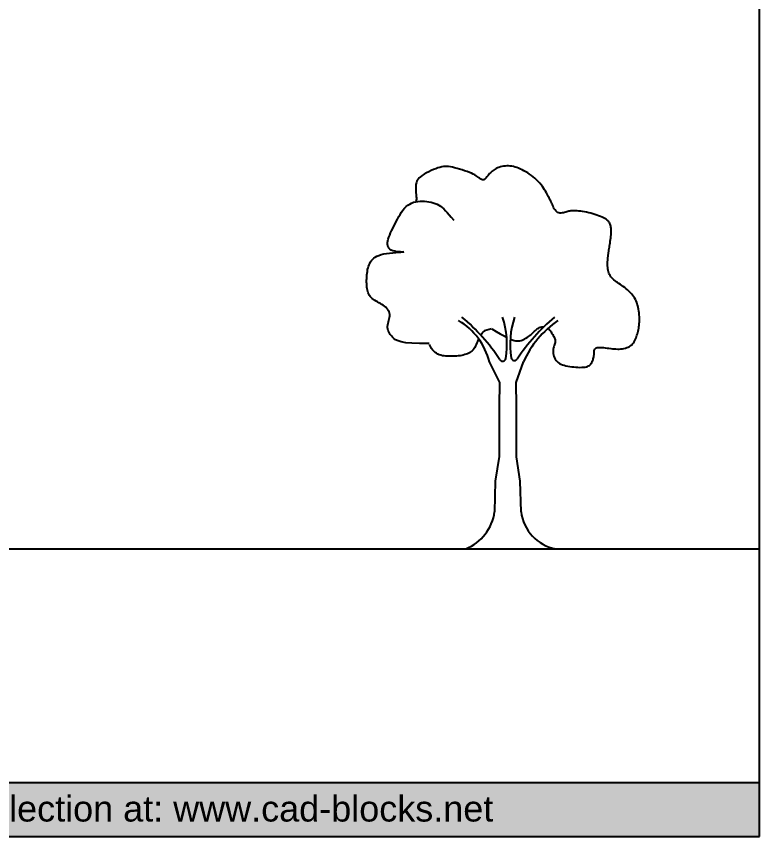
# Model space of a CAD drawing. Header units: millimetres. Extents: x 13268 to 164478, y 289082 to 363688.
# Drawn here: x 146764 to 164478, y 289082 to 308637 of the extents above; entities that cross this region are included whole.
import ezdxf

# ---------------------------------------------------------------- set-up
doc = ezdxf.new("R2010")
doc.units = ezdxf.units.MM
doc.layers.add('www.cad-blocks.net', color=7, linetype='Continuous')
doc.styles.get("Standard").update_dxf_attribs({"font": 'arial.ttf'})

# ---------------------------------------------------------------- blocks, each defined once
blk = doc.blocks.new('A$C26403896')
for p, q in [((985, 5781), (949, 5763)), ((1021, 5796), (985, 5781)), ((1056, 5810), (1021, 5796)), ((1089, 5822), (1056, 5810)), ((1120, 5831), (1089, 5822)), ((1147, 5838), (1120, 5831)), ((1174, 5842), (1147, 5838)), ((1199, 5844), (1174, 5842)), ((1225, 5844), (1199, 5844)), ((1251, 5842), (1225, 5844)), ((1280, 5838), (1251, 5842)), ((1311, 5832), (1280, 5838)), ((1345, 5824), (1311, 5832)), ((1382, 5814), (1345, 5824)), ((1421, 5804), (1382, 5814)), ((1460, 5792), (1421, 5804)), ((1498, 5780), (1460, 5792)), ((1535, 5767), (1498, 5780)), ((1570, 5754), (1535, 5767)), ((1918, 5772), (1904, 5760)), ((1932, 5783), (1918, 5772)), ((1947, 5794), (1932, 5783)), ((1964, 5804), (1947, 5794)), ((1982, 5814), (1964, 5804)), ((2001, 5822), (1982, 5814)), ((2022, 5830), (2001, 5822)), ((2044, 5837), (2022, 5830)), ((2067, 5842), (2044, 5837)), ((2090, 5847), (2067, 5842)), ((2115, 5850), (2090, 5847)), ((2140, 5852), (2115, 5850)), ((2166, 5852), (2140, 5852)), ((2192, 5850), (2166, 5852)), ((2217, 5847), (2192, 5850)), ((2243, 5842), (2217, 5847)), ((2269, 5835), (2243, 5842)), ((2295, 5827), (2269, 5835)), ((2322, 5817), (2295, 5827)), ((2349, 5806), (2322, 5817)), ((2376, 5793), (2349, 5806)), ((2404, 5779), (2376, 5793)), ((2432, 5763), (2404, 5779)), ((787, 5652), (775, 5635)), ((803, 5670), (787, 5652)), ((824, 5688), (803, 5670)), ((850, 5707), (824, 5688)), ((880, 5726), (850, 5707)), ((913, 5745), (880, 5726)), ((949, 5763), (913, 5745)), ((1601, 5741), (1570, 5754)), ((1629, 5728), (1601, 5741)), ((1652, 5716), (1629, 5728)), ((1672, 5704), (1652, 5716)), ((1688, 5693), (1672, 5704)), ((1703, 5683), (1688, 5693)), ((1715, 5673), (1703, 5683)), ((1726, 5664), (1715, 5673)), ((1736, 5657), (1726, 5664)), ((1745, 5651), (1736, 5657)), ((1753, 5645), (1745, 5651)), ((1762, 5642), (1753, 5645)), ((1770, 5639), (1762, 5642)), ((1793, 5643), (1785, 5640)), ((1801, 5648), (1793, 5643)), ((1810, 5654), (1801, 5648)), ((1818, 5663), (1810, 5654)), ((1827, 5673), (1818, 5663)), ((1837, 5684), (1827, 5673)), ((1847, 5696), (1837, 5684)), ((1857, 5709), (1847, 5696)), ((1868, 5722), (1857, 5709)), ((1879, 5735), (1868, 5722)), ((1891, 5748), (1879, 5735)), ((1904, 5760), (1891, 5748)), ((2461, 5745), (2432, 5763)), ((2489, 5727), (2461, 5745)), ((2518, 5707), (2489, 5727)), ((2546, 5686), (2518, 5707)), ((2572, 5664), (2546, 5686)), ((2598, 5640), (2572, 5664)), ((751, 5543), (750, 5530)), ((750, 5530), (750, 5516)), ((750, 5516), (750, 5503)), ((752, 5557), (751, 5543)), ((754, 5571), (752, 5557)), ((756, 5586), (754, 5571)), ((760, 5602), (756, 5586)), ((766, 5618), (760, 5602)), ((775, 5635), (766, 5618)), ((1777, 5639), (1770, 5639)), ((1785, 5640), (1777, 5639)), ((2622, 5616), (2598, 5640)), ((2645, 5591), (2622, 5616)), ((2666, 5566), (2645, 5591)), ((2685, 5540), (2666, 5566)), ((2703, 5515), (2685, 5540)), ((750, 5503), (750, 5489)), ((750, 5489), (751, 5474)), ((751, 5474), (752, 5458)), ((752, 5458), (754, 5440)), ((754, 5440), (756, 5421)), ((756, 5421), (758, 5402)), ((758, 5402), (759, 5382)), ((2719, 5489), (2703, 5515)), ((2734, 5465), (2719, 5489)), ((2747, 5442), (2734, 5465)), ((2760, 5420), (2747, 5442)), ((2771, 5400), (2760, 5420)), ((2781, 5381), (2771, 5400)), ((629, 5253), (658, 5271)), ((658, 5271), (688, 5285)), ((688, 5285), (719, 5297)), ((719, 5297), (752, 5305)), ((755, 5317), (749, 5308)), ((752, 5305), (785, 5311)), ((758, 5329), (755, 5317)), ((760, 5345), (758, 5329)), ((759, 5382), (760, 5363)), ((760, 5363), (760, 5345)), ((785, 5311), (818, 5314)), ((818, 5314), (852, 5315)), ((852, 5315), (886, 5314)), ((886, 5314), (919, 5311)), ((919, 5311), (953, 5306)), ((953, 5306), (985, 5299)), ((985, 5299), (1017, 5290)), ((1017, 5290), (1047, 5280)), ((1047, 5280), (1076, 5267)), ((1076, 5267), (1104, 5252)), ((2790, 5363), (2781, 5381)), ((2799, 5346), (2790, 5363)), ((2807, 5329), (2799, 5346)), ((2816, 5312), (2807, 5329)), ((2823, 5295), (2816, 5312)), ((2832, 5276), (2823, 5295)), ((2840, 5257), (2832, 5276)), ((511, 5113), (532, 5146)), ((532, 5146), (553, 5178)), ((553, 5178), (577, 5206)), ((577, 5206), (602, 5232)), ((602, 5232), (629, 5253)), ((1104, 5252), (1130, 5236)), ((1130, 5236), (1155, 5217)), ((1155, 5217), (1180, 5195)), ((1180, 5195), (1205, 5169)), ((1205, 5169), (1232, 5140)), ((1232, 5140), (1262, 5106)), ((2849, 5238), (2840, 5257)), ((2858, 5218), (2849, 5238)), ((2868, 5199), (2858, 5218)), ((2879, 5181), (2868, 5199)), ((2891, 5166), (2879, 5181)), ((2904, 5152), (2891, 5166)), ((2919, 5142), (2904, 5152)), ((2935, 5136), (2919, 5142)), ((3025, 5142), (3007, 5138)), ((3043, 5147), (3025, 5142)), ((3059, 5152), (3043, 5147)), ((3075, 5156), (3059, 5152)), ((3091, 5160), (3075, 5156)), ((3106, 5163), (3091, 5160)), ((3121, 5165), (3106, 5163)), ((3137, 5167), (3121, 5165)), ((3154, 5168), (3137, 5167)), ((3173, 5168), (3154, 5168)), ((3194, 5167), (3173, 5168)), ((3217, 5166), (3194, 5167)), ((3243, 5163), (3217, 5166)), ((3271, 5160), (3243, 5163)), ((3300, 5156), (3271, 5160)), ((3330, 5151), (3300, 5156)), ((3361, 5145), (3330, 5151)), ((3393, 5138), (3361, 5145)), ((454, 5005), (472, 5041)), ((472, 5041), (491, 5078)), ((491, 5078), (511, 5113)), ((1262, 5106), (1294, 5068)), ((1294, 5068), (1331, 5024)), ((2952, 5133), (2935, 5136)), ((2970, 5132), (2952, 5133)), ((2988, 5134), (2970, 5132)), ((3007, 5138), (2988, 5134)), ((3425, 5130), (3393, 5138)), ((3456, 5121), (3425, 5130)), ((3487, 5112), (3456, 5121)), ((3517, 5102), (3487, 5112)), ((3545, 5092), (3517, 5102)), ((3572, 5081), (3545, 5092)), ((3597, 5070), (3572, 5081)), ((3620, 5060), (3597, 5070)), ((3640, 5049), (3620, 5060)), ((3658, 5038), (3640, 5049)), ((3672, 5028), (3658, 5038)), ((3685, 5018), (3672, 5028)), ((3695, 5008), (3685, 5018)), ((382, 4862), (399, 4897)), ((399, 4897), (417, 4932)), ((417, 4932), (435, 4968)), ((435, 4968), (454, 5005)), ((3703, 4997), (3695, 5008)), ((3710, 4986), (3703, 4997)), ((3716, 4974), (3710, 4986)), ((3721, 4962), (3716, 4974)), ((3726, 4948), (3721, 4962)), ((3730, 4934), (3726, 4948)), ((3733, 4919), (3730, 4934)), ((3735, 4902), (3733, 4919)), ((3737, 4885), (3735, 4902)), ((331, 4736), (341, 4766)), ((341, 4766), (353, 4797)), ((353, 4797), (367, 4829)), ((367, 4829), (382, 4862)), ((3730, 4753), (3733, 4777)), ((3733, 4777), (3735, 4801)), ((3735, 4801), (3737, 4824)), ((3738, 4866), (3737, 4885)), ((3737, 4824), (3738, 4846)), ((3738, 4846), (3738, 4866)), ((321, 4681), (324, 4708)), ((321, 4657), (321, 4681)), ((324, 4634), (321, 4657)), ((324, 4708), (331, 4736)), ((3712, 4631), (3716, 4654)), ((3716, 4654), (3719, 4678)), ((3719, 4678), (3723, 4703)), ((3723, 4703), (3727, 4728)), ((3727, 4728), (3730, 4753)), ((262, 4507), (306, 4515)), ((306, 4515), (352, 4522)), ((331, 4613), (324, 4634)), ((342, 4595), (331, 4613)), ((357, 4579), (342, 4595)), ((352, 4522), (400, 4527)), ((377, 4566), (357, 4579)), ((401, 4555), (377, 4566)), ((400, 4527), (445, 4532)), ((429, 4548), (401, 4555)), ((459, 4542), (429, 4548)), ((445, 4532), (487, 4535)), ((489, 4539), (459, 4542)), ((487, 4535), (522, 4537)), ((517, 4538), (489, 4539)), ((541, 4537), (517, 4538)), ((522, 4537), (548, 4538)), ((558, 4537), (541, 4537)), ((548, 4538), (564, 4538)), ((567, 4538), (558, 4537)), ((564, 4538), (567, 4538)), ((3693, 4495), (3695, 4514)), ((3695, 4514), (3697, 4532)), ((3697, 4532), (3700, 4551)), ((3700, 4551), (3703, 4570)), ((3703, 4570), (3706, 4589)), ((3706, 4589), (3709, 4610)), ((3709, 4610), (3712, 4631)), ((60, 4385), (74, 4406)), ((74, 4406), (91, 4424)), ((91, 4424), (110, 4442)), ((110, 4442), (132, 4458)), ((132, 4458), (158, 4472)), ((158, 4472), (188, 4485)), ((188, 4485), (223, 4497)), ((223, 4497), (262, 4507)), ((3681, 4368), (3682, 4390)), ((3682, 4390), (3684, 4412)), ((3684, 4412), (3686, 4434)), ((3686, 4434), (3688, 4455)), ((3688, 4455), (3690, 4475)), ((3690, 4475), (3693, 4495)), ((12, 4242), (16, 4268)), ((16, 4268), (22, 4293)), ((22, 4293), (29, 4318)), ((29, 4318), (38, 4341)), ((38, 4341), (48, 4364)), ((48, 4364), (60, 4385)), ((3681, 4345), (3681, 4368)), ((3682, 4323), (3681, 4345)), ((3684, 4301), (3682, 4323)), ((3687, 4278), (3684, 4301)), ((3691, 4257), (3687, 4278)), ((1, 4133), (3, 4160)), ((3, 4160), (5, 4188)), ((5, 4188), (8, 4215)), ((8, 4215), (12, 4242)), ((3697, 4236), (3691, 4257)), ((3703, 4215), (3697, 4236)), ((3712, 4195), (3703, 4215)), ((3722, 4176), (3712, 4195)), ((3733, 4158), (3722, 4176)), ((3746, 4141), (3733, 4158)), ((3761, 4126), (3746, 4141)), ((0, 4105), (1, 4133)), ((0, 4078), (0, 4105)), ((1, 4051), (0, 4078)), ((2, 4025), (1, 4051)), ((5, 4000), (2, 4025)), ((3778, 4111), (3761, 4126)), ((3796, 4096), (3778, 4111)), ((3815, 4083), (3796, 4096)), ((3835, 4069), (3815, 4083)), ((3856, 4055), (3835, 4069)), ((3877, 4041), (3856, 4055)), ((3899, 4026), (3877, 4041)), ((3922, 4010), (3899, 4026)), ((8, 3976), (5, 4000)), ((13, 3953), (8, 3976)), ((18, 3932), (13, 3953)), ((25, 3912), (18, 3932)), ((33, 3893), (25, 3912)), ((43, 3875), (33, 3893)), ((3944, 3994), (3922, 4010)), ((3966, 3977), (3944, 3994)), ((3988, 3959), (3966, 3977)), ((4009, 3940), (3988, 3959)), ((4029, 3920), (4009, 3940)), ((4048, 3900), (4029, 3920)), ((4065, 3880), (4048, 3900)), ((55, 3858), (43, 3875)), ((69, 3842), (55, 3858)), ((85, 3827), (69, 3842)), ((103, 3813), (85, 3827)), ((122, 3800), (103, 3813)), ((144, 3788), (122, 3800)), ((166, 3775), (144, 3788)), ((188, 3763), (166, 3775)), ((211, 3750), (188, 3763)), ((4080, 3858), (4065, 3880)), ((4094, 3836), (4080, 3858)), ((4107, 3814), (4094, 3836)), ((4118, 3790), (4107, 3814)), ((4127, 3766), (4118, 3790)), ((4136, 3741), (4127, 3766)), ((233, 3737), (211, 3750)), ((255, 3723), (233, 3737)), ((275, 3708), (255, 3723)), ((293, 3693), (275, 3708)), ((310, 3676), (293, 3693)), ((325, 3659), (310, 3676)), ((337, 3640), (325, 3659)), ((346, 3621), (337, 3640)), ((4143, 3716), (4136, 3741)), ((4149, 3689), (4143, 3716)), ((4155, 3662), (4149, 3689)), ((4159, 3634), (4155, 3662)), ((341, 3494), (347, 3516)), ((352, 3601), (346, 3621)), ((347, 3516), (352, 3538)), ((355, 3581), (352, 3601)), ((352, 3538), (355, 3560)), ((355, 3560), (355, 3581)), ((4163, 3606), (4159, 3634)), ((4166, 3577), (4163, 3606)), ((4167, 3549), (4166, 3577)), ((4168, 3521), (4167, 3549)), ((4169, 3494), (4168, 3521)), ((321, 3404), (323, 3426)), ((321, 3382), (321, 3404)), ((323, 3426), (328, 3449)), ((328, 3449), (334, 3471)), ((334, 3471), (341, 3494)), ((2638, 3382), (2650, 3387)), ((2650, 3387), (2664, 3391)), ((2664, 3391), (2678, 3394)), ((2678, 3394), (2692, 3395)), ((2692, 3395), (2707, 3395)), ((2707, 3395), (2709, 3395)), ((4157, 3373), (4161, 3395)), ((4161, 3395), (4164, 3419)), ((4164, 3419), (4166, 3443)), ((4166, 3443), (4168, 3468)), ((4168, 3468), (4169, 3494)), ((324, 3360), (321, 3382)), ((330, 3339), (324, 3360)), ((338, 3318), (330, 3339)), ((349, 3297), (338, 3318)), ((362, 3277), (349, 3297)), ((378, 3256), (362, 3277)), ((1753, 3283), (1743, 3268)), ((1767, 3301), (1753, 3283)), ((1783, 3317), (1767, 3301)), ((1800, 3331), (1783, 3317)), ((1909, 3362), (1800, 3331)), ((1911, 3362), (1982, 3323)), ((1982, 3323), (2042, 3289)), ((2042, 3289), (2093, 3261)), ((2093, 3261), (2136, 3238)), ((2472, 3246), (2490, 3260)), ((2490, 3260), (2507, 3274)), ((2507, 3274), (2523, 3288)), ((2523, 3288), (2539, 3302)), ((2539, 3302), (2554, 3315)), ((2554, 3315), (2567, 3328)), ((2567, 3328), (2580, 3339)), ((2580, 3339), (2592, 3350)), ((2592, 3350), (2603, 3359)), ((2603, 3359), (2615, 3368)), ((2615, 3368), (2626, 3375)), ((2626, 3375), (2638, 3382)), ((2773, 3373), (2798, 3345)), ((2798, 3345), (2808, 3332)), ((2808, 3332), (2818, 3318)), ((2818, 3318), (2827, 3303)), ((2827, 3303), (2836, 3289)), ((2836, 3289), (2844, 3275)), ((2844, 3275), (2852, 3261)), ((2852, 3261), (2860, 3248)), ((4124, 3245), (4131, 3266)), ((4131, 3266), (4137, 3287)), ((4137, 3287), (4142, 3308)), ((4142, 3308), (4148, 3329)), ((4148, 3329), (4153, 3351)), ((4153, 3351), (4157, 3373)), ((395, 3236), (378, 3256)), ((416, 3216), (395, 3236)), ((443, 3197), (416, 3216)), ((480, 3179), (443, 3197)), ((530, 3164), (480, 3179)), ((599, 3151), (530, 3164)), ((691, 3142), (599, 3151)), ((808, 3137), (691, 3142)), ((955, 3137), (808, 3137)), ((1684, 3147), (1674, 3124)), ((1694, 3171), (1684, 3147)), ((1704, 3195), (1694, 3171)), ((1712, 3212), (1704, 3195)), ((2136, 3238), (2140, 3236)), ((2195, 3205), (2254, 3186)), ((2254, 3186), (2277, 3181)), ((2277, 3181), (2299, 3178)), ((2299, 3178), (2320, 3178)), ((2320, 3178), (2340, 3181)), ((2340, 3181), (2359, 3185)), ((2359, 3185), (2379, 3191)), ((2379, 3191), (2398, 3199)), ((2398, 3199), (2416, 3209)), ((2416, 3209), (2435, 3220)), ((2435, 3220), (2454, 3233)), ((2454, 3233), (2472, 3246)), ((2860, 3248), (2866, 3235)), ((2866, 3235), (2872, 3222)), ((2876, 3139), (2871, 3124)), ((2872, 3222), (2877, 3209)), ((2879, 3154), (2876, 3139)), ((2877, 3209), (2880, 3196)), ((2882, 3169), (2879, 3154)), ((2880, 3196), (2882, 3182)), ((2882, 3182), (2882, 3169)), ((4050, 3120), (4065, 3134)), ((4065, 3134), (4078, 3150)), ((4078, 3150), (4090, 3167)), ((4090, 3167), (4100, 3186)), ((4100, 3186), (4109, 3205)), ((4109, 3205), (4117, 3225)), ((4117, 3225), (4124, 3245)), ((976, 3094), (960, 3126)), ((992, 3065), (976, 3094)), ((1009, 3041), (992, 3065)), ((1027, 3020), (1009, 3041)), ((1047, 3003), (1027, 3020)), ((1598, 3015), (1581, 3003)), ((1614, 3028), (1598, 3015)), ((1628, 3043), (1614, 3028)), ((1641, 3061), (1628, 3043)), ((1653, 3080), (1641, 3061)), ((1664, 3101), (1653, 3080)), ((1674, 3124), (1664, 3101)), ((2852, 3052), (2850, 3031)), ((2850, 3031), (2850, 3010)), ((2850, 3010), (2852, 2988)), ((2856, 3071), (2852, 3052)), ((2861, 3090), (2856, 3071)), ((2866, 3107), (2861, 3090)), ((2871, 3124), (2866, 3107)), ((3476, 3001), (3477, 3017)), ((3477, 3017), (3479, 3031)), ((3479, 3031), (3483, 3044)), ((3483, 3044), (3488, 3055)), ((3488, 3055), (3497, 3065)), ((3497, 3065), (3509, 3072)), ((3509, 3072), (3525, 3077)), ((3525, 3077), (3545, 3079)), ((3545, 3079), (3567, 3079)), ((3567, 3079), (3592, 3078)), ((3592, 3078), (3618, 3076)), ((3618, 3076), (3646, 3073)), ((3646, 3073), (3674, 3069)), ((3674, 3069), (3703, 3066)), ((3703, 3066), (3730, 3062)), ((3730, 3062), (3758, 3059)), ((3758, 3059), (3784, 3057)), ((3784, 3057), (3810, 3056)), ((3810, 3056), (3836, 3055)), ((3836, 3055), (3861, 3055)), ((3861, 3055), (3885, 3057)), ((3885, 3057), (3909, 3059)), ((3909, 3059), (3932, 3064)), ((3932, 3064), (3954, 3069)), ((3954, 3069), (3976, 3077)), ((3976, 3077), (3996, 3085)), ((3996, 3085), (4015, 3095)), ((4015, 3095), (4033, 3107)), ((4033, 3107), (4050, 3120)), ((1067, 2989), (1047, 3003)), ((1089, 2977), (1067, 2989)), ((1111, 2967), (1089, 2977)), ((1135, 2959), (1111, 2967)), ((1159, 2953), (1135, 2959)), ((1184, 2949), (1159, 2953)), ((1210, 2946), (1184, 2949)), ((1237, 2944), (1210, 2946)), ((1264, 2943), (1237, 2944)), ((1291, 2943), (1264, 2943)), ((1319, 2943), (1291, 2943)), ((1346, 2945), (1319, 2943)), ((1374, 2947), (1346, 2945)), ((1401, 2950), (1374, 2947)), ((1427, 2953), (1401, 2950)), ((1453, 2958), (1427, 2953)), ((1477, 2963), (1453, 2958)), ((1501, 2969), (1477, 2963)), ((1523, 2976), (1501, 2969)), ((1544, 2983), (1523, 2976)), ((1563, 2992), (1544, 2983)), ((1581, 3003), (1563, 2992)), ((2852, 2988), (2856, 2965)), ((2856, 2965), (2862, 2943)), ((2862, 2943), (2871, 2921)), ((2871, 2921), (2881, 2900)), ((2881, 2900), (2894, 2881)), ((3453, 2875), (3459, 2889)), ((3459, 2889), (3463, 2905)), ((3463, 2905), (3467, 2920)), ((3467, 2920), (3471, 2936)), ((3471, 2936), (3473, 2953)), ((3473, 2953), (3475, 2969)), ((3475, 2969), (3476, 2985)), ((3476, 2985), (3476, 3001)), ((2036, 2544), (1876, 2859)), ((2284, 2544), (2397, 2859)), ((2894, 2881), (2910, 2863)), ((2910, 2863), (2927, 2848)), ((2927, 2848), (2947, 2835)), ((2947, 2835), (2969, 2823)), ((2969, 2823), (2992, 2814)), ((2992, 2814), (3018, 2806)), ((3018, 2806), (3045, 2799)), ((3045, 2799), (3073, 2793)), ((3073, 2793), (3103, 2788)), ((3103, 2788), (3134, 2784)), ((3134, 2784), (3166, 2780)), ((3166, 2780), (3197, 2777)), ((3197, 2777), (3228, 2775)), ((3228, 2775), (3259, 2774)), ((3259, 2774), (3287, 2775)), ((3287, 2775), (3314, 2776)), ((3314, 2776), (3337, 2779)), ((3337, 2779), (3358, 2783)), ((3358, 2783), (3376, 2789)), ((3376, 2789), (3391, 2796)), ((3391, 2796), (3404, 2804)), ((3404, 2804), (3415, 2813)), ((3415, 2813), (3425, 2824)), ((3425, 2824), (3433, 2835)), ((3433, 2835), (3440, 2847)), ((3440, 2847), (3447, 2861)), ((3447, 2861), (3453, 2875)), ((2029, 2179), (2036, 2544)), ((2289, 2179), (2284, 2544)), ((2029, 1818), (2029, 2179)), ((2289, 1818), (2289, 2179)), ((2029, 1413), (2029, 1818)), ((2290, 1405), (2289, 1818)), ((1971, 1037), (2029, 1413)), ((2029, 1413), (2028, 1419)), ((2347, 1037), (2290, 1405)), ((1957, 566), (1971, 1037)), ((2360, 566), (2347, 1037))]:
    blk.add_line(p, q)
for centre, radius, start, end in [((-499, 1225), 3033, 33.2983, 49.8341), ((790, 3124), 1354, 350.8641, 17.9875), ((3547, 3124), 1354, 162.0125, 188.6805), ((4828, 1225), 3033, 130.1659, 146.4737), ((893, 2617), 1012, 13.8537, 59.5153), ((3752, 2264), 1479, 124.1165, 156.2927), ((2078, 2917), 50, 213.2983, 350.8641), ((2258, 2928), 50, 188.6805, 326.4737), ((1241, 669), 723, 292.3409, 351.7873), ((3015, 648), 660, 187.1481, 259.0572)]:
    blk.add_arc(centre, radius, start, end)
blk = doc.blocks.new('format')
at = {"layer": 'www.cad-blocks.net', "true_color": 0x546d8e}
h = blk.add_hatch(color=155, dxfattribs=at)
h.set_gradient(color1=(68, 68, 68), color2=(84, 109, 142), tint=1)
h.paths.add_polyline_path([(20726, 290374), (20726, 289082), (164478, 289082), (164478, 290374)])
at = {"layer": 'www.cad-blocks.net', "color": 155, "true_color": 0x546d8e}
for p, q in [((164478, 289082), (164478, 363688)), ((20726, 295941), (164478, 295941)), ((20726, 290374), (164478, 290374)), ((20726, 290374), (164478, 290374)), ((20726, 289082), (164478, 289082))]:
    blk.add_line(p, q, dxfattribs=at)
at = {"layer": 'www.cad-blocks.net', "insert": (136050, 290055), "char_height": 614.25, "attachment_point": 1}
blk.add_mtext_dynamic_manual_height_columns('{\\C255;\\c16777215;download more free cad collection at: www.cad-blocks.net}', width=45138.16, gutter_width=12.5, heights=[0], dxfattribs=at)

msp = doc.modelspace()

# ---------------------------------------------------------------- block references
msp.add_blockref('format', (0, 0))
at = {"xscale": 1.56, "yscale": 1.56, "zscale": 1.56}
msp.add_blockref('A$C26403896', (155111, 295941), dxfattribs=at)

doc.saveas('drawing.dxf')
